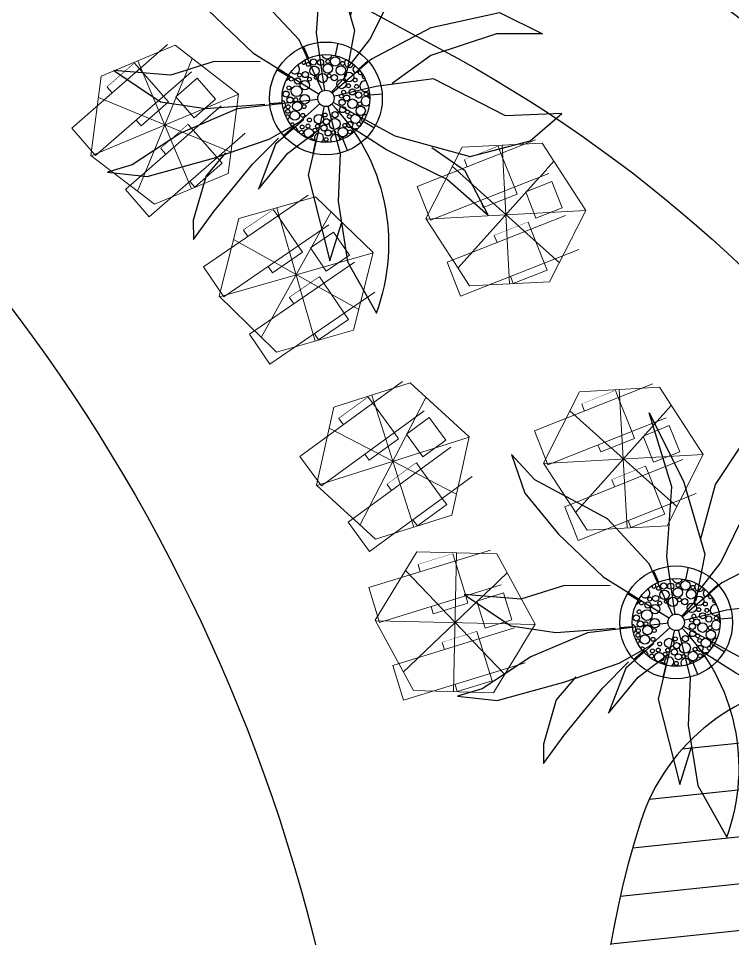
# Model space of a CAD drawing. Extents: x 309418 to 1212698, y 3438380 to 6877191.
# Drawn here: x 606506 to 606517.4, y 3438618.94 to 3438633.62 of the extents above; entities that cross this region are included whole.
import ezdxf

# ---------------------------------------------------------------- set-up
doc = ezdxf.new("R2010")
doc.units = 0
doc.header["$MEASUREMENT"] = 0
doc.set_wipeout_variables(frame=1)
for name, color, linetype in [('DRAFT LINES', 32, 'Continuous'), ('DRAFT-LINES', 10, 'Continuous'), ('LA-HARD-PAVE-HATCH-MARBLE-TYPE (PV - MT-BG-01-AN - RA- ∅ - 01)', 227, 'Continuous'), ('LA-HARD-PAVE-HATCH-WOOD-TYPE( PV - WO-DW-01-∅ - ∅-∅ - 04)', 17, 'Continuous'), ('LA-HARD-PAVE-LINE-01', 30, 'Continuous'), ('LA-PATTERN', 28, 'Continuous'), ('LA-PLNT-PALMS', 251, 'Continuous'), ('LA-PLNT-TREE-TRUNK', 52, 'Continuous')]:
    doc.layers.add(name, color=color, linetype=linetype)
doc.layers.add('HW-LA-SF-LOUNGE CHAIRS', color=215, linetype='Continuous', lineweight=0)
doc.layers.add('L-CON-SF-CABANA', color=215, linetype='Continuous', lineweight=0)

# ---------------------------------------------------------------- blocks, each defined once
blk = doc.blocks.new('Lounge 1')
at = {"lineweight": 13, "extrusion": (0, 0, -1)}
blk.add_line((0.411, 1.439), (0.411, 0.859), dxfattribs=at)
blk.add_wipeout([(0.29, 0.859), (0.29, 0), (-0.29, 0), (-0.29, 0.859), (-0.411, 0.859), (-0.411, 1.439), (-0.29, 1.439), (-0.29, 2.03), (0.29, 2.03), (0.29, 1.439), (0.411, 1.439), (0.411, 0.859)])
at = {"extrusion": (0, 0, -1)}
for p, q in [((-0.29, 2.03), (-0.29, 0)), ((0.29, 2.03), (0.29, 0)), ((0.29, 0), (-0.29, 0))]:
    blk.add_line(p, q, dxfattribs=at)
at = {"lineweight": 13, "extrusion": (0, 0, -1)}
for p, q in [((-0.29, 1.439), (-0.411, 1.439)), ((-0.411, 1.439), (-0.411, 0.859)), ((0.411, 1.439), (0.29, 1.439)), ((-0.29, 0.859), (-0.411, 0.859)), ((0.411, 0.859), (0.29, 0.859))]:
    blk.add_line(p, q, dxfattribs=at)
blk.add_lwpolyline([(0.29, 1.439), (-0.29, 1.439)])
blk = doc.blocks.new('umbrella')
blk.add_lwpolyline([(-0.328, 1.236), (-1.23, 0.331), (-0.897, -0.902), (0.338, -1.231), (1.239, -0.326), (0.907, 0.907)], close=True)
for points in [[(0.329, -1.229), (-0.331, 1.235)], [(1.074, 0.287), (-1.064, -0.282)]]:
    blk.add_lwpolyline(points)
at = {"layer": 'L-CON-SF-CABANA', "extrusion": (0, 0, -1)}
for p, q in [((0.575, 0.995), (-0.571, -0.989)), ((-0.987, 0.575), (0.996, -0.57))]:
    blk.add_line(p, q, dxfattribs=at)
blk = doc.blocks.new('LA-SIDE TABLE-0')
at = {"layer": 'HW-LA-SF-LOUNGE CHAIRS'}
blk.add_lwpolyline([(-0.161, 0.157), (0.161, -0.157), (-0.153, -0.479), (-0.475, -0.166)], close=True, dxfattribs=at)
blk = doc.blocks.new('*U359')
at = {"layer": 'HW-LA-SF-LOUNGE CHAIRS', "rotation": 161.4755101730749}
blk.add_blockref('Lounge 1', (-0.251, 1.303), dxfattribs=at)
blk.add_blockref('Lounge 1', (0.982, 0.89), dxfattribs=at)
at = {"rotation": 205.6857820122131}
blk.add_blockref('LA-SIDE TABLE-0', (-0.28, -0.829), dxfattribs=at)
at = {"layer": 'HW-LA-SF-LOUNGE CHAIRS', "rotation": 164.984503450894}
blk.add_blockref('umbrella', (0, 0.006), dxfattribs=at)
blk = doc.blocks.new('*U358')
at = {"layer": 'HW-LA-SF-LOUNGE CHAIRS', "rotation": 168.2390792610542}
blk.add_blockref('Lounge 1', (-0.403, 1.264), dxfattribs=at)
blk.add_blockref('Lounge 1', (0.87, 0.999), dxfattribs=at)
at = {"rotation": 212.4493511001924}
blk.add_blockref('LA-SIDE TABLE-0', (-0.18, -0.856), dxfattribs=at)
at = {"layer": 'HW-LA-SF-LOUNGE CHAIRS', "rotation": 171.7480725388733}
blk.add_blockref('umbrella', (-0.001, 0.006), dxfattribs=at)
blk = doc.blocks.new('*U355')
at = {"layer": 'HW-LA-SF-LOUNGE CHAIRS', "rotation": 166.5077317165102}
blk.add_blockref('Lounge 1', (-0.364, 1.276), dxfattribs=at)
blk.add_blockref('Lounge 1', (0.9, 0.972), dxfattribs=at)
at = {"rotation": 210.7180035556484}
blk.add_blockref('LA-SIDE TABLE-0', (-0.206, -0.85), dxfattribs=at)
at = {"layer": 'HW-LA-SF-LOUNGE CHAIRS', "rotation": 170.0167249943293}
blk.add_blockref('umbrella', (-0.001, 0.006), dxfattribs=at)
blk = doc.blocks.new('*U354')
at = {"layer": 'HW-LA-SF-LOUNGE CHAIRS', "rotation": 185.4825209996262}
for p in [(0.535, 1.212), (-0.759, 1.088)]:
    blk.add_blockref('Lounge 1', p, dxfattribs=at)
at = {"rotation": 229.6927928387644}
blk.add_blockref('LA-SIDE TABLE-0', (0.082, -0.871), dxfattribs=at)
at = {"layer": 'HW-LA-SF-LOUNGE CHAIRS', "rotation": 188.9915142774454}
blk.add_blockref('umbrella', (-0.003, 0.006), dxfattribs=at)
blk = doc.blocks.new('*U357')
at = {"layer": 'HW-LA-SF-LOUNGE CHAIRS', "rotation": 181.1150260917278}
for p in [(0.625, 1.168), (-0.674, 1.143)]:
    blk.add_blockref('Lounge 1', p, dxfattribs=at)
at = {"rotation": 225.3252979308659}
blk.add_blockref('LA-SIDE TABLE-0', (0.015, -0.874), dxfattribs=at)
at = {"layer": 'HW-LA-SF-LOUNGE CHAIRS', "rotation": 184.6240193695469}
blk.add_blockref('umbrella', (-0.002, 0.006), dxfattribs=at)
blk = doc.blocks.new('*U356')
at = {"layer": 'HW-LA-SF-LOUNGE CHAIRS', "rotation": 180.9296963365367}
for p in [(-0.671, 1.145), (0.629, 1.166)]:
    blk.add_blockref('Lounge 1', p, dxfattribs=at)
at = {"rotation": 225.1399681756749}
blk.add_blockref('LA-SIDE TABLE-0', (0.012, -0.874), dxfattribs=at)
at = {"layer": 'HW-LA-SF-LOUNGE CHAIRS', "rotation": 184.4386896143558}
blk.add_blockref('umbrella', (-0.002, 0.006), dxfattribs=at)
blk = doc.blocks.new('GH-B-LA-HD-FURN-Tree-Pit-140-C2')
blk.add_wipeout([(-0.285, 0.639), (-0.331, 0.617), (-0.371, 0.593), (-0.464, 0.524), (-0.509, 0.48), (-0.547, 0.437), (-0.566, 0.411), (-0.593, 0.373), (-0.614, 0.337), (-0.643, 0.276), (-0.665, 0.22), (-0.683, 0.154), (-0.692, 0.107), (-0.698, 0.047), (-0.7, 0.008), (-0.7, -0.016), (-0.696, -0.075), (-0.684, -0.149), (-0.657, -0.241), (-0.632, -0.301), (-0.605, -0.352), (-0.578, -0.395), (-0.516, -0.473), (-0.43, -0.552), (-0.377, -0.59), (-0.308, -0.629), (-0.192, -0.673), (-0.137, -0.686), (-0.026, -0.7), (0.028, -0.699), (0.16, -0.681), (0.232, -0.66), (0.287, -0.638), (0.411, -0.567), (0.473, -0.516), (0.517, -0.472), (0.565, -0.413), (0.608, -0.346), (0.66, -0.234), (0.679, -0.17), (0.695, -0.08), (0.699, 0.027), (0.674, 0.189), (0.649, 0.262), (0.618, 0.329), (0.576, 0.398), (0.529, 0.458), (0.47, 0.518), (0.414, 0.565), (0.336, 0.614), (0.277, 0.643), (0.234, 0.66), (0.176, 0.677), (0.135, 0.687), (0.1, 0.693), (0.045, 0.699), (0.004, 0.7), (-0.03, 0.699), (-0.071, 0.696), (-0.096, 0.693), (-0.124, 0.689), (-0.195, 0.672)])
at = {"linetype": 'Continuous', "ltscale": 7}
blk.add_circle((0, 0), 0.7, dxfattribs=at)
for centre, radius in [((0, 0), 0.7), ((-0.239, 0.566, 0), 0.0312), ((-0.106, 0.624, 0), 0.0312), ((0.025, 0.561, 0), 0.0312), ((0.247, 0.56, 0), 0.0312), ((-0.38, 0.429, 0), 0.0489), ((-0.345, 0.538, 0), 0.0489), ((-0.203, 0.436, 0), 0.0864), ((-0.046, 0.394, 0), 0.0751), ((-0.067, 0.526, 0), 0.0489), ((0.091, 0.494, 0), 0.0489), ((0.226, 0.418, 0), 0.0751), ((0.328, 0.519, 0), 0.0489), ((0.396, 0.429, 0), 0.0489), ((-0.542, 0.345, 0), 0.0312), ((-0.482, 0.387, 0), 0.0312), ((-0.385, 0.277, 0), 0.0744), ((-0.319, 0.363, 0), 0.0312), ((-0.223, 0.255, 0), 0.0751), ((0.075, 0.397, 0), 0.0312), ((0.163, 0.33, 0), 0.0312), ((0.221, 0.245, 0), 0.0744), ((0.39, 0.277, 0), 0.0744), ((0.48, 0.346, 0), 0.0312), ((0.553, 0.255, 0), 0.0751), ((-0.526, 0.216, 0), 0.0751), ((-0.442, 0.118, 0), 0.0312), ((-0.319, 0.189, 0), 0.0312), ((0.314, 0.186, 0), 0.0312), ((0.342, 0.102, 0), 0.0489), ((0.498, 0.095, 0), 0.0751), ((0.602, 0.143, 0), 0.0312), ((-0.592, 0.009, 0), 0.0312), ((-0.432, -0.011, 0), 0.0312), ((0.336, -0.05, 0), 0.0744), ((0.498, -0.073, 0), 0.0751), ((-0.664, -0.034, 0), 0.0312), ((-0.602, -0.135, 0), 0.0744), ((-0.523, -0.055, 0), 0.0312), ((-0.43, -0.174, 0), 0.0312), ((-0.327, -0.118, 0), 0.0744), ((-0.214, -0.155, 0), 0.0312), ((0.184, -0.17, 0), 0.0312), ((0.255, -0.157, 0), 0.0312), ((0.384, -0.154, 0), 0.0312), ((-0.505, -0.182, 0), 0.0312), ((-0.386, -0.273, 0), 0.0489), ((-0.285, -0.24, 0), 0.0489), ((-0.229, -0.365, 0), 0.0864), ((-0.11, -0.277, 0), 0.0489), ((0.028, -0.318, 0), 0.0489), ((0.112, -0.242, 0), 0.0489), ((0.211, -0.253, 0), 0.0489), ((0.346, -0.263, 0), 0.0489), ((0.456, -0.261, 0), 0.0312), ((0.521, -0.179, 0), 0.0312), ((-0.508, -0.414, 0), 0.0312), ((-0.406, -0.372, 0), 0.0489), ((-0.345, -0.437, 0), 0.0312), ((0.049, -0.404, 0), 0.0312), ((0.2, -0.382, 0), 0.0751), ((0.37, -0.372, 0), 0.0489), ((0.454, -0.455, 0), 0.0312), ((-0.249, -0.546, 0), 0.0751), ((-0.144, -0.505, 0), 0.0312), ((-0.086, -0.557, 0), 0.0489), ((0.043, -0.574, 0), 0.0751), ((0.011, -0.474, 0), 0.0312), ((0.195, -0.556, 0), 0.0744), ((0.274, -0.477, 0), 0.0312), ((-0.175, -0.631, 0), 0.0312), ((0.01, -0.669, 0), 0.0312)]:
    blk.add_circle(centre, radius)
for centre, radius, start, end in [((-0.141, 0.712, 0), 0.0489, 225.1336, 337.319), ((0.053, 0.676, 0), 0.0744, 161.2962, 9.7321), ((0.228, 0.639, 0), 0.0312, 117.3619, 23.3792), ((-0.532, 0.493, 0), 0.0744, 249.8969, 24.4462), ((0.491, 0.534, 0), 0.0312, 191.312, 263.5273), ((0.572, 0.436, 0), 0.0864, 143.8673, 290.7577), ((-0.617, 0.292, 0), 0.0312, 212.387, 96.9329), ((-0.667, 0.152, 0), 0.0312, 228.2509, 106.0031), ((-0.703, 0.259, 0), 0.0489, 338.9516, 340.5973), ((-0.738, 0.073, 0), 0.0751, 300.57, 48.1319), ((0.676, 0.067, 0), 0.0751, 82.3722, 288.9673), ((0.661, -0.083, 0), 0.0489, 40.7628, 304.861), ((0.664, -0.168, 0), 0.0312, 47.4763, 284.0739), ((0.73, -0.03, 0), 0.0312, 164.2255, 190.993), ((-0.683, -0.259, 0), 0.0489, 330.5544, 70.9052), ((-0.558, -0.308, 0), 0.0744, 243.0468, 174.7374), ((0.547, -0.365, 0), 0.0864, 29.6959, 262.8687), ((0.672, -0.262, 0), 0.0489, 95.6985, 221.7485), ((-0.568, -0.456, 0), 0.0312, 13.6332, 63.9215), ((-0.411, -0.524, 0), 0.0744, 297.5976, 166.1329), ((-0.345, -0.612, 0), 0.0312, 335.7961, 145.3358), ((0.364, -0.524, 0), 0.0744, 340.2974, 269.335), ((0.527, -0.546, 0), 0.0751, 97.2335, 170.6742), ((-0.126, -0.734, 0), 0.0751, 29.1719, 131.3472), ((0.145, -0.71, 0), 0.0751, 33.568, 169.5874)]:
    blk.add_arc(centre, radius, start, end)
blk = doc.blocks.new('P200')
blk.add_lwpolyline([(0, -0.1), (0, 0.1)])
blk = doc.blocks.new('COARSE GRAVEL')
blk.add_wipeout([(0.677, 0.593), (0.693, 0.574), (0.693, 0.574), (0.73, 0.527), (0.758, 0.485), (0.793, 0.425), (0.81, 0.393), (0.831, 0.346), (0.85, 0.297), (0.867, 0.242), (0.883, 0.174), (0.894, 0.105), (0.899, 0.041), (0.9, -0.016), (0.898, -0.066), (0.892, -0.123), (0.88, -0.186), (0.867, -0.24), (0.848, -0.301), (0.82, -0.372), (0.79, -0.431), (0.757, -0.487), (0.72, -0.54), (0.681, -0.589), (0.641, -0.632), (0.605, -0.666), (0.579, -0.689), (0.53, -0.728), (0.477, -0.763), (0.444, -0.783), (0.404, -0.804), (0.374, -0.819), (0.305, -0.847), (0.25, -0.865), (0.153, -0.887), (0.088, -0.896), (0.02, -0.9), (-0.062, -0.898), (-0.179, -0.882), (-0.241, -0.867), (-0.295, -0.85), (-0.358, -0.826), (-0.43, -0.791), (-0.464, -0.771), (-0.526, -0.731), (-0.571, -0.696), (-0.616, -0.656), (-0.68, -0.59), (-0.714, -0.548), (-0.748, -0.5), (-0.791, -0.43), (-0.832, -0.343), (-0.866, -0.245), (-0.889, -0.14), (-0.899, -0.041), (-0.897, 0.077), (-0.881, 0.186), (-0.856, 0.277), (-0.839, 0.326), (-0.811, 0.39), (-0.778, 0.452), (-0.742, 0.509), (-0.702, 0.563), (-0.651, 0.621), (-0.592, 0.678), (-0.491, 0.754), (-0.4, 0.806), (-0.329, 0.838), (-0.192, 0.879), (-0.105, 0.894), (0.013, 0.9), (0.085, 0.896), (0.203, 0.877), (0.251, 0.864), (0.353, 0.828), (0.407, 0.803), (0.424, 0.794), (0.47, 0.768), (0.49, 0.755), (0.524, 0.732), (0.558, 0.706), (0.616, 0.656), (0.651, 0.622)])
at = {"rotation": 45.00000000604048}
blk.add_blockref('GH-B-LA-HD-FURN-Tree-Pit-140-C2', (0, 0), dxfattribs=at)
at = {"layer": 'LA-HARD-PAVE-HATCH-WOOD-TYPE( PV - WO-DW-01-∅ - ∅-∅ - 04)'}
blk.add_circle((0, 0), 0.9, dxfattribs=at)
at = {"layer": 'LA-HARD-PAVE-LINE-01'}
blk.add_circle((0, 0), 0.7, dxfattribs=at)
at = {"layer": 'LA-HARD-PAVE-HATCH-WOOD-TYPE( PV - WO-DW-01-∅ - ∅-∅ - 04)'}
for p, rotation in [((-0.24, 0.763), 197.4295865630063), ((0.252, 0.759), 161.6197243753375), ((-0.641, 0.479), 233.239448750675), ((0.649, 0.468), 125.8098621876688), ((-0.8, 0.013), 269.0493109383438), ((0.8, -0.027), 88.09862187668766), ((-0.656, -0.457), 304.8591731260126), ((0.633, -0.489), 52.28875968901892), ((-0.265, -0.755), 340.6690353136814), ((0.227, -0.767), 16.47889750135008)]:
    blk.add_blockref('P200', p, dxfattribs=dict(at, rotation=rotation))
blk = doc.blocks.new('GH-B-LA-PL-PALM')
for p, q in [((-1.517, 2.964), (-2.174, 3.082)), ((-2.174, 3.082), (-1.583, 2.408)), ((-0.725, 2.373), (-1.517, 2.964)), ((-1.583, 2.408), (-1.319, 1.141)), ((-0.226, 1.232), (-0.725, 2.373)), ((-2.808, 1.298), (-2.97, 2.047)), ((-2.97, 2.047), (-2.513, 1.474)), ((-2.513, 1.474), (-1.587, 0.875)), ((-1.933, 0.598), (-2.808, 1.298)), ((-0.022, 0.123), (-0.226, 1.232)), ((-1.319, 1.141), (-0.653, 0.504)), ((-1.587, 0.875), (-0.851, 0.675)), ((-0.955, 0.175), (-1.933, 0.598)), ((-0.653, 0.504), (-0.099, 0.076)), ((-0.955, 0.175), (-0.123, 0.023)), ((-0.585, -0.034), (-1.172, -0.045)), ((0.206, -1.184), (0.662, -1.757)), ((0.662, -1.757), (1.267, -2.163)), ((1.267, -2.163), (1.777, -2.915))]:
    blk.add_line(p, q)
for points in [[(-0.451, 1.808), (-0.499, 2.44), (-0.17, 3.188), (-0.209, 2.316), (0.031, 1.265), (0.106, 0.609)], [(0.075, 0.1), (0.543, 0.728), (1.155, 1.179), (1.809, 1.901), (2.162, 2.778)], [(0.112, 0.054), (1.131, 0.546), (1.977, 1.672), (1.392, 1.44)], [(0.484, -0.064), (1.072, -0.167), (1.803, 0.069), (1.06, 0.076), (0.462, 0.223)], [(-0.085, -0.091), (-0.721, -0.772), (-1.64, -1.411), (-2.332, -2.431), (-1.827, -1.319), (-1.132, -0.325), (-0.476, 0.023), (-0.125, 0.006)], [(-1.27, -0.522), (-2.104, -0.891), (-3.563, -1.025), (-2.852, -0.688), (-2.355, -0.309), (-1.172, -0.045)], [(-0.056, -0.112), (-0.459, -0.92), (-0.598, -1.887), (-0.356, -3.184), (-0.437, -3.729), (-0.092, -3.173), (0.082, -2.348), (0.165, -1.363), (0.015, -0.124)], [(0.089, -0.087), (1.018, -0.999), (1.885, -1.46), (2.766, -1.745), (3.106, -1.976), (2.762, -1.439), (1.868, -0.796), (1.076, -0.298), (0.553, -0.094), (0.123, -0.021)], [(1.682, -0.703), (2.163, -0.713), (2.841, -0.428), (3.079, -0.234), (2.524, -0.261), (1.55, -0.256), (0.968, -0.194)], [(1.777, -2.915), (1.7, -2.02), (1.329, -1.394), (0.682, -0.702)]]:
    blk.add_lwpolyline(points)
blk.add_arc((3.175, -0.24), 3.184, 108.5551, 173.4273)
at = {"layer": 'LA-PLNT-TREE-TRUNK'}
blk.add_circle((0, 0), 0.131, dxfattribs=at)

msp = doc.modelspace()

# ---------------------------------------------------------------- hatches: boundary and pattern name
at = {"layer": 'LA-PATTERN', "true_color": 0x99724c}
h = msp.add_hatch(dxfattribs=at)
h.set_pattern_fill('_USER', color=35, scale=0.743218, angle=186, pattern_type=0)
h.set_pattern_definition([(186, (0, 0), (0.07768743495, -0.73914656965), [])])
edge = h.paths.add_edge_path()
edge.add_arc((606519.00799, 3438619.81349), 3.23612, 23.907735, 162.196303)
edge.add_arc((606529.36362, 3438616.48792), 14.11263, 162.196303, 181.925666)
edge.add_line((606515.25896, 3438616.0137), (606523.16023, 3438616.96471))
edge.add_arc((606507.56657, 3438614.7415), 15.75135, 8.114052, 23.907735)

# ---------------------------------------------------------------- linework, layer by layer
at = {"layer": 'DRAFT LINES', "color": 4}
msp.add_lwpolyline([(606478.01843, 3438667.61992, 0.02888666), (606487.10899, 3438681.66653, 0.47341659), (606475.26487, 3438712.4144, -0.3652658), (606466.25267, 3438727.0618, -0.10426279), (606470.02136, 3438737.17786, 0.12659864), (606479.2161, 3438765.6336, 0.00176635), (606479.36852, 3438768.298, -0.42162949), (606491.87526, 3438779.24869, -0.83751951), (606493.69666, 3438760.63164, 0.64289528), (606487.23257, 3438719.03173, -0.5177779), (606488.7809, 3438672.1831, 0.51980364), (606489.86525, 3438642.26636, -0.03332384), (606501.81734, 3438633.32172, -0.46585704), (606501.38047, 3438590.53924, 0.55185697), (606506.99062, 3438546.39194, -0.27550973), (606512.54555, 3438538.22431, 0.36638183), (606520.98941, 3438529.37511, -0.13317473), (606525.94353, 3438527.44654, -0.6003312), (606523.23018, 3438509.06554, -0.55869255), (606501.5186, 3438526.48228, 0.26765918), (606489.37591, 3438555.2991, -0.41299782), (606484.75721, 3438588.42586, 0.1082395), (606495.7159, 3438612.3744, 0.26652808), (606483.50898, 3438640.5204, -0.44180885)], format="xyb", close=True, dxfattribs=at)
at = {"layer": 'DRAFT-LINES'}
for points in [[(606509.06956, 3438765.70212), (606486.14213, 3438747.85204, 0.4552667), (606485.0676, 3438728.27204), (606502.97762, 3438710.86457, -0.4344856), (606502.33026, 3438678.70802, 0.00584193), (606492.39344, 3438669.5874, 0.43189398), (606492.36886, 3438647.74761, 0.06703778), (606512.70804, 3438633.14558, -0.52237604), (606517.00412, 3438597.28768), (606501.59543, 3438583.574, 0.43325153), (606500.91638, 3438557.31863, 0.09691104), (606531.50885, 3438537.02271, -0.22527028), (606544.16201, 3438523.0285), (606554.50771, 3438488.60714)], [(606645.87457, 3438694.30958, -0.15651859), (606621.89172, 3438696.02724, 0.16337411), (606597.17848, 3438697.46542, -0.17187102), (606572.40196, 3438699.31864, 0.27452542), (606539.61238, 3438695.3391, -0.17500823), (606518.94623, 3438688.71648, 0.28772563), (606509.74292, 3438683.39892, -0.08856318), (606504.3329, 3438676.47432, 0.00584193), (606494.44773, 3438667.4011, 0.43189398), (606494.42807, 3438649.92927, 0.06703778), (606514.11669, 3438635.79429, -0.52237604), (606518.9986, 3438595.04669), (606503.58991, 3438581.333, 0.43325153), (606503.02403, 3438559.45353, 0.09691104), (606532.65646, 3438539.79454, -0.22527028), (606547.03504, 3438523.89202), (606547.9, 3438521.01421, 0.41426008), (606560.35671, 3438514.31629)]]:
    msp.add_lwpolyline(points, format="xyb", dxfattribs=at)
msp.add_lwpolyline([(606522.79912, 3438610.73223, 0.17027648), (606521.96644, 3438621.12497, 0.68913643), (606515.92685, 3438620.80295, 0.19786523), (606516.78531, 3438610.08851, 0.68913643)], format="xyb", close=True, dxfattribs=at)

# ---------------------------------------------------------------- next in the draw order: block references
at = {"layer": 'HW-LA-SF-LOUNGE CHAIRS', "xscale": -1, "rotation": 112.6518660996373}
msp.add_blockref('*U359', (606508.33977, 3438631.92194), dxfattribs=at)

# ---------------------------------------------------------------- next in the draw order: block references
msp.add_blockref('*U358', (606510.4358, 3438629.53285), dxfattribs=at)

# ---------------------------------------------------------------- next in the draw order: block references
for name, p in [('*U357', (606513.78249, 3438630.48843)), ('*U355', (606511.98034, 3438626.55559))]:
    msp.add_blockref(name, p, dxfattribs=at)

# ---------------------------------------------------------------- next in the draw order: block references
msp.add_blockref('*U354', (606512.97339, 3438623.98272), dxfattribs=at)
at = {"layer": 'LA-HARD-PAVE-HATCH-MARBLE-TYPE (PV - MT-BG-01-AN - RA- ∅ - 01)', "rotation": 6.135701135505339}
msp.add_blockref('COARSE GRAVEL', (606510.90594, 3438632.34474), dxfattribs=at)

# ---------------------------------------------------------------- next in the draw order: block references
at = {"layer": 'HW-LA-SF-LOUNGE CHAIRS', "xscale": -1, "rotation": 112.6518660996373}
msp.add_blockref('*U356', (606515.65792, 3438626.59244), dxfattribs=at)

# ---------------------------------------------------------------- next in the draw order: block references
at = {"layer": 'LA-HARD-PAVE-HATCH-MARBLE-TYPE (PV - MT-BG-01-AN - RA- ∅ - 01)', "rotation": 6.135701135505339}
msp.add_blockref('COARSE GRAVEL', (606516.49522, 3438623.98745), dxfattribs=at)
at = {"layer": 'LA-PLNT-PALMS', "rotation": 231.1357011280185}
msp.add_blockref('GH-B-LA-PL-PALM', (606510.90594, 3438632.34474), dxfattribs=at)

# ---------------------------------------------------------------- next in the draw order: block references
msp.add_blockref('GH-B-LA-PL-PALM', (606516.49522, 3438623.98745), dxfattribs=at)

doc.saveas('drawing.dxf')
